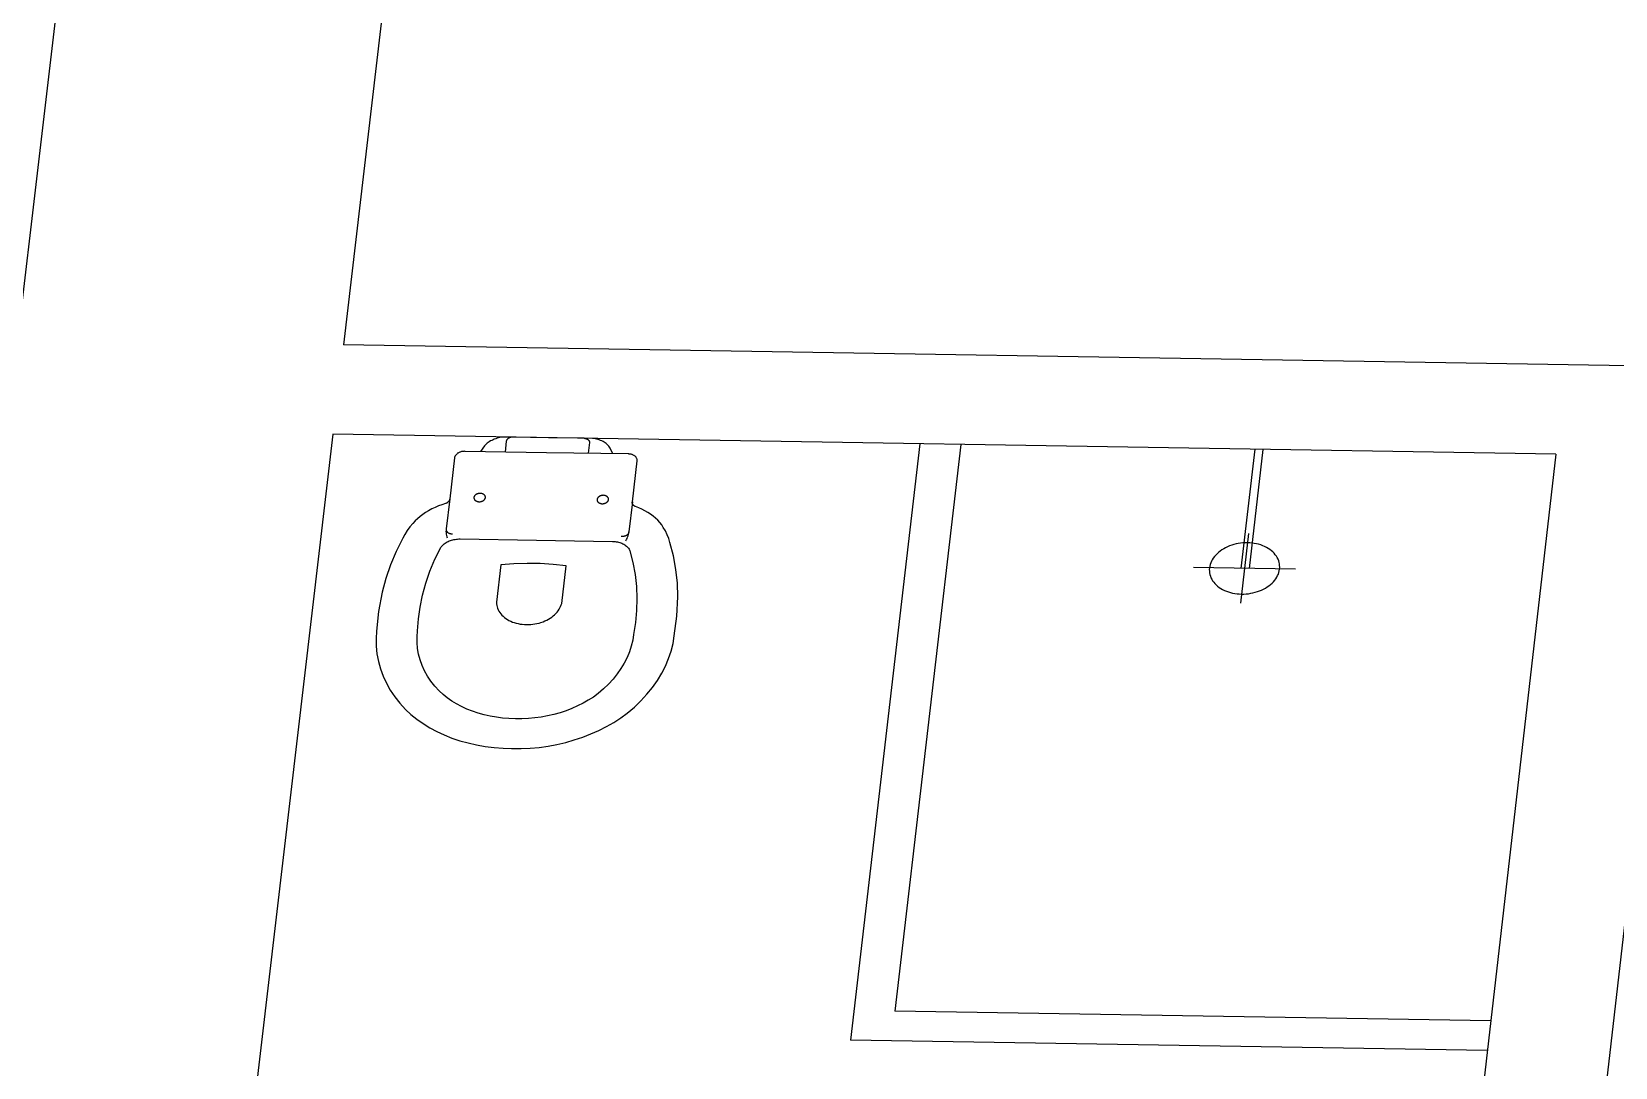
# Model space of a CAD drawing. Extents: x -68 to 264, y 51 to 115.
# Drawn here: x -62.729 to -60.531, y 81.589 to 83.026 of the extents above; entities that cross this region are included whole.
import ezdxf

# ---------------------------------------------------------------- set-up
doc = ezdxf.new("R2010")
doc.units = 0
doc.layers.get('0').update_dxf_attribs({"linetype": 'CONTINUOUS'})

msp = doc.modelspace()

# ---------------------------------------------------------------- linework, layer by layer
for p, q in [((-62.0331, 88.6589), (-64.6411, 66.565)), ((-62.1089, 88.0166), (-64.6411, 66.565)), ((-61.9911, 85.1878), (-62.2959, 82.5917)), ((-57.2613, 82.5103), (-62.2959, 82.5917)), ((-62.3105, 82.4677), (-62.5051, 80.8103)), ((-60.6132, 82.4403), (-62.3105, 82.4677)), ((-62.1002, 82.4515), (-62.1056, 82.4437)), ((-62.0991, 82.4528), (-62.1002, 82.4515)), ((-62.0978, 82.454), (-62.0991, 82.4528)), ((-62.0964, 82.4552), (-62.0978, 82.454)), ((-62.095, 82.4563), (-62.0964, 82.4552)), ((-62.0935, 82.4574), (-62.095, 82.4563)), ((-62.0918, 82.4584), (-62.0935, 82.4574)), ((-62.0901, 82.4593), (-62.0918, 82.4584)), ((-62.0884, 82.4601), (-62.0901, 82.4593)), ((-62.0866, 82.4609), (-62.0884, 82.4601)), ((-62.0847, 82.4616), (-62.0866, 82.4609)), ((-62.0828, 82.4622), (-62.0847, 82.4616)), ((-62.0808, 82.4627), (-62.0828, 82.4622)), ((-62.0788, 82.4631), (-62.0808, 82.4627)), ((-62.0768, 82.4635), (-62.0788, 82.4631)), ((-62.0747, 82.4637), (-62.0768, 82.4635)), ((-62.0727, 82.4639), (-62.0747, 82.4637)), ((-62.0614, 82.4637), (-62.0727, 82.4639)), ((-62.07, 82.458), (-62.0717, 82.4431)), ((-62.0699, 82.4584), (-62.07, 82.458)), ((-62.0698, 82.4588), (-62.0699, 82.4584)), ((-62.0697, 82.4592), (-62.0698, 82.4588)), ((-62.0695, 82.4595), (-62.0697, 82.4592)), ((-62.0693, 82.4599), (-62.0695, 82.4595)), ((-62.0691, 82.4602), (-62.0693, 82.4599)), ((-62.0688, 82.4606), (-62.0691, 82.4602)), ((-62.0685, 82.4609), (-62.0688, 82.4606)), ((-62.0682, 82.4612), (-62.0685, 82.4609)), ((-62.0679, 82.4615), (-62.0682, 82.4612)), ((-62.0675, 82.4618), (-62.0679, 82.4615)), ((-62.0671, 82.4621), (-62.0675, 82.4618)), ((-62.0667, 82.4623), (-62.0671, 82.4621)), ((-62.0663, 82.4625), (-62.0667, 82.4623)), ((-62.0659, 82.4628), (-62.0663, 82.4625)), ((-62.0654, 82.4629), (-62.0659, 82.4628)), ((-62.0649, 82.4631), (-62.0654, 82.4629)), ((-62.0644, 82.4633), (-62.0649, 82.4631)), ((-62.0639, 82.4634), (-62.0644, 82.4633)), ((-62.0634, 82.4635), (-62.0639, 82.4634)), ((-62.0629, 82.4636), (-62.0634, 82.4635)), ((-62.0624, 82.4637), (-62.0629, 82.4636)), ((-62.0619, 82.4637), (-62.0624, 82.4637)), ((-62.0614, 82.4637), (-62.0619, 82.4637)), ((-62.0116, 82.4629), (-62.0614, 82.4637)), ((-61.9618, 82.4621), (-62.0116, 82.4629)), ((-61.9618, 82.4621), (-61.9613, 82.4621)), ((-61.9505, 82.4619), (-61.9618, 82.4621)), ((-61.9613, 82.4621), (-61.9608, 82.462)), ((-61.9608, 82.462), (-61.9603, 82.4619)), ((-61.9603, 82.4619), (-61.9598, 82.4618)), ((-61.9598, 82.4618), (-61.9593, 82.4617)), ((-61.9593, 82.4617), (-61.9589, 82.4616)), ((-61.9589, 82.4616), (-61.9584, 82.4614)), ((-61.9584, 82.4614), (-61.958, 82.4612)), ((-61.958, 82.4612), (-61.9576, 82.461)), ((-61.9576, 82.461), (-61.9572, 82.4608)), ((-61.9572, 82.4608), (-61.9568, 82.4605)), ((-61.9568, 82.4605), (-61.9565, 82.4603)), ((-61.9565, 82.4603), (-61.9561, 82.46)), ((-61.9546, 82.4562), (-61.9563, 82.4413)), ((-61.9561, 82.46), (-61.9559, 82.4597)), ((-61.9559, 82.4597), (-61.9556, 82.4594)), ((-61.9556, 82.4594), (-61.9554, 82.4591)), ((-61.9554, 82.4591), (-61.9551, 82.4587)), ((-61.9551, 82.4587), (-61.955, 82.4584)), ((-61.955, 82.4584), (-61.9548, 82.458)), ((-61.9548, 82.458), (-61.9547, 82.4577)), ((-61.9547, 82.4577), (-61.9546, 82.4573)), ((-61.9546, 82.4573), (-61.9546, 82.4569)), ((-61.9546, 82.4569), (-61.9546, 82.4566)), ((-61.9546, 82.4566), (-61.9546, 82.4562)), ((-61.9485, 82.4617), (-61.9505, 82.4619)), ((-61.9465, 82.4614), (-61.9485, 82.4617)), ((-61.9446, 82.461), (-61.9465, 82.4614)), ((-61.9427, 82.4605), (-61.9446, 82.461)), ((-61.9409, 82.4599), (-61.9427, 82.4605)), ((-61.9391, 82.4592), (-61.9409, 82.4599)), ((-61.9374, 82.4585), (-61.9391, 82.4592)), ((-61.9357, 82.4577), (-61.9374, 82.4585)), ((-61.9342, 82.4568), (-61.9357, 82.4577)), ((-61.9327, 82.4558), (-61.9342, 82.4568)), ((-61.9313, 82.4547), (-61.9327, 82.4558)), ((-61.93, 82.4536), (-61.9313, 82.4547)), ((-61.9289, 82.4525), (-61.93, 82.4536)), ((-61.9278, 82.4513), (-61.9289, 82.4525)), ((-61.9268, 82.45), (-61.9278, 82.4513)), ((-61.9259, 82.4486), (-61.9268, 82.45)), ((-61.9223, 82.4407), (-61.9259, 82.4486)), ((-61.4958, 82.4545), (-61.592, 81.6268)), ((-61.4392, 82.4536), (-61.5306, 81.6673)), ((-61.0311, 82.447), (-61.0503, 82.2816)), ((-61.0198, 82.4468), (-61.0389, 82.2814)), ((-62.1418, 82.4352), (-62.1484, 82.3781)), ((-62.1417, 82.4358), (-62.1418, 82.4352)), ((-62.1415, 82.4364), (-62.1417, 82.4358)), ((-62.1412, 82.437), (-62.1415, 82.4364)), ((-62.1409, 82.4376), (-62.1412, 82.437)), ((-62.1406, 82.4382), (-62.1409, 82.4376)), ((-62.1402, 82.4388), (-62.1406, 82.4382)), ((-62.1397, 82.4393), (-62.1402, 82.4388)), ((-62.1392, 82.4398), (-62.1397, 82.4393)), ((-62.1387, 82.4403), (-62.1392, 82.4398)), ((-62.1381, 82.4408), (-62.1387, 82.4403)), ((-62.1375, 82.4413), (-62.1381, 82.4408)), ((-62.1368, 82.4417), (-62.1375, 82.4413)), ((-62.1361, 82.4421), (-62.1368, 82.4417)), ((-62.1354, 82.4425), (-62.1361, 82.4421)), ((-62.1346, 82.4428), (-62.1354, 82.4425)), ((-62.1339, 82.4431), (-62.1346, 82.4428)), ((-62.1331, 82.4433), (-62.1339, 82.4431)), ((-62.1322, 82.4436), (-62.1331, 82.4433)), ((-62.1314, 82.4437), (-62.1322, 82.4436)), ((-62.1306, 82.4439), (-62.1314, 82.4437)), ((-62.1297, 82.444), (-62.1306, 82.4439)), ((-62.1289, 82.444), (-62.1297, 82.444)), ((-62.128, 82.4441), (-62.1289, 82.444)), ((-62.1271, 82.444), (-62.128, 82.4441)), ((-62.014, 82.4422), (-62.1271, 82.444)), ((-61.9009, 82.4404), (-62.014, 82.4422)), ((-61.9, 82.4404), (-61.9009, 82.4404)), ((-61.8992, 82.4403), (-61.9, 82.4404)), ((-61.8983, 82.4402), (-61.8992, 82.4403)), ((-61.8975, 82.4401), (-61.8983, 82.4402)), ((-61.8967, 82.4399), (-61.8975, 82.4401)), ((-61.8959, 82.4397), (-61.8967, 82.4399)), ((-61.8952, 82.4395), (-61.8959, 82.4397)), ((-61.8944, 82.4392), (-61.8952, 82.4395)), ((-61.895, 82.374), (-61.8883, 82.431)), ((-61.8937, 82.4389), (-61.8944, 82.4392)), ((-61.893, 82.4385), (-61.8937, 82.4389)), ((-61.8924, 82.4382), (-61.893, 82.4385)), ((-61.8918, 82.4377), (-61.8924, 82.4382)), ((-61.8912, 82.4373), (-61.8918, 82.4377)), ((-61.8907, 82.4368), (-61.8912, 82.4373)), ((-61.8903, 82.4363), (-61.8907, 82.4368)), ((-61.8898, 82.4358), (-61.8903, 82.4363)), ((-61.8895, 82.4353), (-61.8898, 82.4358)), ((-61.8892, 82.4347), (-61.8895, 82.4353)), ((-61.8889, 82.4341), (-61.8892, 82.4347)), ((-61.8887, 82.4335), (-61.8889, 82.4341)), ((-61.8885, 82.4329), (-61.8887, 82.4335)), ((-61.8884, 82.4323), (-61.8885, 82.4329)), ((-61.8883, 82.4317), (-61.8884, 82.4323)), ((-61.8883, 82.431), (-61.8883, 82.4317)), ((-60.6132, 82.4403), (-60.7366, 81.3679)), ((-60.4435, 82.4375), (-60.5666, 81.3651)), ((-62.1147, 82.3808), (-62.1148, 82.3804)), ((-62.1148, 82.3804), (-62.1148, 82.3801)), ((-62.1148, 82.3801), (-62.1148, 82.3797)), ((-62.1145, 82.3812), (-62.1147, 82.3808)), ((-62.1144, 82.3816), (-62.1145, 82.3812)), ((-62.1142, 82.3819), (-62.1144, 82.3816)), ((-62.114, 82.3823), (-62.1142, 82.3819)), ((-62.1137, 82.3826), (-62.114, 82.3823)), ((-62.1134, 82.3829), (-62.1137, 82.3826)), ((-62.1131, 82.3833), (-62.1134, 82.3829)), ((-62.1128, 82.3836), (-62.1131, 82.3833)), ((-62.1124, 82.3838), (-62.1128, 82.3836)), ((-62.112, 82.3841), (-62.1124, 82.3838)), ((-62.1116, 82.3844), (-62.112, 82.3841)), ((-62.1112, 82.3846), (-62.1116, 82.3844)), ((-62.1107, 82.3848), (-62.1112, 82.3846)), ((-62.1103, 82.385), (-62.1107, 82.3848)), ((-62.1098, 82.3852), (-62.1103, 82.385)), ((-62.1093, 82.3853), (-62.1098, 82.3852)), ((-62.1088, 82.3855), (-62.1093, 82.3853)), ((-62.1083, 82.3856), (-62.1088, 82.3855)), ((-62.1078, 82.3856), (-62.1083, 82.3856)), ((-62.1073, 82.3857), (-62.1078, 82.3856)), ((-62.1067, 82.3857), (-62.1073, 82.3857)), ((-62.1062, 82.3857), (-62.1067, 82.3857)), ((-62.1057, 82.3857), (-62.1062, 82.3857)), ((-62.1052, 82.3857), (-62.1057, 82.3857)), ((-62.1047, 82.3856), (-62.1052, 82.3857)), ((-62.1042, 82.3855), (-62.1047, 82.3856)), ((-62.1037, 82.3854), (-62.1042, 82.3855)), ((-62.1032, 82.3852), (-62.1037, 82.3854)), ((-62.1028, 82.3851), (-62.1032, 82.3852)), ((-62.1023, 82.3849), (-62.1028, 82.3851)), ((-62.1019, 82.3847), (-62.1023, 82.3849)), ((-62.1015, 82.3844), (-62.1019, 82.3847)), ((-62.1012, 82.3842), (-62.1015, 82.3844)), ((-62.1008, 82.3839), (-62.1012, 82.3842)), ((-62.1005, 82.3837), (-62.1008, 82.3839)), ((-62.1002, 82.3834), (-62.1005, 82.3837)), ((-62.0999, 82.383), (-62.1002, 82.3834)), ((-62.0997, 82.3827), (-62.0999, 82.383)), ((-62.0995, 82.3824), (-62.0997, 82.3827)), ((-62.0993, 82.382), (-62.0995, 82.3824)), ((-62.0992, 82.3817), (-62.0993, 82.382)), ((-62.0991, 82.3813), (-62.0992, 82.3817)), ((-62.099, 82.3809), (-62.0991, 82.3813)), ((-62.099, 82.3806), (-62.099, 82.3809)), ((-62.0989, 82.3802), (-62.099, 82.3806)), ((-62.099, 82.3798), (-62.0989, 82.3802)), ((-61.9425, 82.3802), (-61.9428, 82.3798)), ((-61.9422, 82.3805), (-61.9425, 82.3802)), ((-61.9419, 82.3808), (-61.9422, 82.3805)), ((-61.9415, 82.3811), (-61.9419, 82.3808)), ((-61.9411, 82.3814), (-61.9415, 82.3811)), ((-61.9407, 82.3816), (-61.9411, 82.3814)), ((-61.9403, 82.3818), (-61.9407, 82.3816)), ((-61.9399, 82.3821), (-61.9403, 82.3818)), ((-61.9394, 82.3822), (-61.9399, 82.3821)), ((-61.9389, 82.3824), (-61.9394, 82.3822)), ((-61.9384, 82.3826), (-61.9389, 82.3824)), ((-61.9379, 82.3827), (-61.9384, 82.3826)), ((-61.9374, 82.3828), (-61.9379, 82.3827)), ((-61.9369, 82.3829), (-61.9374, 82.3828)), ((-61.9364, 82.3829), (-61.9369, 82.3829)), ((-61.9359, 82.383), (-61.9364, 82.3829)), ((-61.9353, 82.383), (-61.9359, 82.383)), ((-61.9348, 82.3829), (-61.9353, 82.383)), ((-61.9343, 82.3829), (-61.9348, 82.3829)), ((-61.9338, 82.3828), (-61.9343, 82.3829)), ((-61.9333, 82.3827), (-61.9338, 82.3828)), ((-61.9328, 82.3826), (-61.9333, 82.3827)), ((-61.9324, 82.3825), (-61.9328, 82.3826)), ((-61.9319, 82.3823), (-61.9324, 82.3825)), ((-61.9315, 82.3821), (-61.9319, 82.3823)), ((-61.9311, 82.3819), (-61.9315, 82.3821)), ((-61.9307, 82.3817), (-61.9311, 82.3819)), ((-61.9303, 82.3814), (-61.9307, 82.3817)), ((-61.9299, 82.3812), (-61.9303, 82.3814)), ((-61.9296, 82.3809), (-61.9299, 82.3812)), ((-61.9293, 82.3806), (-61.9296, 82.3809)), ((-61.9291, 82.3803), (-61.9293, 82.3806)), ((-61.9288, 82.38), (-61.9291, 82.3803)), ((-61.9286, 82.3796), (-61.9288, 82.38)), ((-62.1819, 82.3592), (-62.1859, 82.3565)), ((-62.1778, 82.3617), (-62.1819, 82.3592)), ((-62.1734, 82.3641), (-62.1778, 82.3617)), ((-62.1689, 82.3663), (-62.1734, 82.3641)), ((-62.1642, 82.3683), (-62.1689, 82.3663)), ((-62.1593, 82.37), (-62.1642, 82.3683)), ((-62.1544, 82.3716), (-62.1593, 82.37)), ((-62.1538, 82.3718), (-62.1544, 82.3716)), ((-62.1533, 82.372), (-62.1538, 82.3718)), ((-62.1484, 82.3781), (-62.1533, 82.3363)), ((-62.1527, 82.3723), (-62.1533, 82.372)), ((-62.1522, 82.3726), (-62.1527, 82.3723)), ((-62.1518, 82.3729), (-62.1522, 82.3726)), ((-62.1513, 82.3732), (-62.1518, 82.3729)), ((-62.1509, 82.3736), (-62.1513, 82.3732)), ((-62.1505, 82.3739), (-62.1509, 82.3736)), ((-62.1502, 82.3743), (-62.1505, 82.3739)), ((-62.1498, 82.3747), (-62.1502, 82.3743)), ((-62.1495, 82.3751), (-62.1498, 82.3747)), ((-62.1493, 82.3755), (-62.1495, 82.3751)), ((-62.1491, 82.3759), (-62.1493, 82.3755)), ((-62.1489, 82.3764), (-62.1491, 82.3759)), ((-62.1487, 82.3768), (-62.1489, 82.3764)), ((-62.1486, 82.3772), (-62.1487, 82.3768)), ((-62.1485, 82.3777), (-62.1486, 82.3772)), ((-62.1484, 82.3781), (-62.1485, 82.3777)), ((-62.1148, 82.3797), (-62.1148, 82.3793)), ((-62.1148, 82.3793), (-62.1148, 82.3789)), ((-62.1148, 82.3789), (-62.1147, 82.3786)), ((-62.1147, 82.3786), (-62.1146, 82.3782)), ((-62.1146, 82.3782), (-62.1145, 82.3778)), ((-62.1145, 82.3778), (-62.1143, 82.3775)), ((-62.1143, 82.3775), (-62.1141, 82.3772)), ((-62.1141, 82.3772), (-62.1139, 82.3768)), ((-62.1139, 82.3768), (-62.1136, 82.3765)), ((-62.1136, 82.3765), (-62.1133, 82.3762)), ((-62.1133, 82.3762), (-62.113, 82.3759)), ((-62.113, 82.3759), (-62.1126, 82.3757)), ((-62.1126, 82.3757), (-62.1123, 82.3754)), ((-62.1123, 82.3754), (-62.1119, 82.3752)), ((-62.1119, 82.3752), (-62.1114, 82.375)), ((-62.1114, 82.375), (-62.111, 82.3748)), ((-62.111, 82.3748), (-62.1106, 82.3746)), ((-62.1106, 82.3746), (-62.1101, 82.3745)), ((-62.1101, 82.3745), (-62.1096, 82.3744)), ((-62.1096, 82.3744), (-62.1091, 82.3743)), ((-62.1091, 82.3743), (-62.1086, 82.3742)), ((-62.1086, 82.3742), (-62.1081, 82.3742)), ((-62.1081, 82.3742), (-62.1076, 82.3741)), ((-62.1076, 82.3741), (-62.1071, 82.3741)), ((-62.1071, 82.3741), (-62.1065, 82.3742)), ((-62.1065, 82.3742), (-62.106, 82.3742)), ((-62.106, 82.3742), (-62.1055, 82.3743)), ((-62.1055, 82.3743), (-62.105, 82.3744)), ((-62.105, 82.3744), (-62.1045, 82.3745)), ((-62.1045, 82.3745), (-62.104, 82.3747)), ((-62.104, 82.3747), (-62.1035, 82.3749)), ((-62.1035, 82.3749), (-62.1031, 82.375)), ((-62.1031, 82.375), (-62.1026, 82.3753)), ((-62.1026, 82.3753), (-62.1022, 82.3755)), ((-62.1022, 82.3755), (-62.1018, 82.3758)), ((-62.1018, 82.3758), (-62.1014, 82.376)), ((-62.1014, 82.376), (-62.101, 82.3763)), ((-62.101, 82.3763), (-62.1007, 82.3766)), ((-62.1007, 82.3766), (-62.1004, 82.3769)), ((-62.1004, 82.3769), (-62.1001, 82.3773)), ((-62.1001, 82.3773), (-62.0998, 82.3776)), ((-62.0998, 82.3776), (-62.0996, 82.378)), ((-62.0996, 82.378), (-62.0994, 82.3783)), ((-62.0994, 82.3783), (-62.0993, 82.3787)), ((-62.0993, 82.3787), (-62.0991, 82.3791)), ((-62.0991, 82.3791), (-62.099, 82.3794)), ((-62.099, 82.3794), (-62.099, 82.3798)), ((-61.9439, 82.3773), (-61.944, 82.3769)), ((-61.944, 82.3769), (-61.944, 82.3765)), ((-61.944, 82.3765), (-61.9439, 82.3762)), ((-61.9438, 82.3781), (-61.9439, 82.3777)), ((-61.9439, 82.3777), (-61.9439, 82.3773)), ((-61.9439, 82.3762), (-61.9439, 82.3758)), ((-61.9439, 82.3758), (-61.9437, 82.3754)), ((-61.9437, 82.3784), (-61.9438, 82.3781)), ((-61.9435, 82.3788), (-61.9437, 82.3784)), ((-61.9437, 82.3754), (-61.9436, 82.3751)), ((-61.9436, 82.3751), (-61.9434, 82.3747)), ((-61.9433, 82.3792), (-61.9435, 82.3788)), ((-61.9434, 82.3747), (-61.9432, 82.3744)), ((-61.9431, 82.3795), (-61.9433, 82.3792)), ((-61.9432, 82.3744), (-61.943, 82.3741)), ((-61.9428, 82.3798), (-61.9431, 82.3795)), ((-61.943, 82.3741), (-61.9427, 82.3737)), ((-61.9427, 82.3737), (-61.9424, 82.3735)), ((-61.9424, 82.3735), (-61.9421, 82.3732)), ((-61.9421, 82.3732), (-61.9418, 82.3729)), ((-61.9418, 82.3729), (-61.9414, 82.3727)), ((-61.9414, 82.3727), (-61.941, 82.3724)), ((-61.941, 82.3724), (-61.9406, 82.3722)), ((-61.9406, 82.3722), (-61.9401, 82.372)), ((-61.9401, 82.372), (-61.9397, 82.3719)), ((-61.9397, 82.3719), (-61.9392, 82.3717)), ((-61.9392, 82.3717), (-61.9387, 82.3716)), ((-61.9387, 82.3716), (-61.9382, 82.3715)), ((-61.9382, 82.3715), (-61.9377, 82.3714)), ((-61.9377, 82.3714), (-61.9372, 82.3714)), ((-61.9372, 82.3714), (-61.9367, 82.3714)), ((-61.9367, 82.3714), (-61.9362, 82.3714)), ((-61.9362, 82.3714), (-61.9357, 82.3714)), ((-61.9357, 82.3714), (-61.9351, 82.3715)), ((-61.9351, 82.3715), (-61.9346, 82.3715)), ((-61.9346, 82.3715), (-61.9341, 82.3716)), ((-61.9341, 82.3716), (-61.9336, 82.3718)), ((-61.9336, 82.3718), (-61.9331, 82.3719)), ((-61.9331, 82.3719), (-61.9327, 82.3721)), ((-61.9327, 82.3721), (-61.9322, 82.3723)), ((-61.9322, 82.3723), (-61.9317, 82.3725)), ((-61.9317, 82.3725), (-61.9313, 82.3727)), ((-61.9313, 82.3727), (-61.9309, 82.373)), ((-61.9309, 82.373), (-61.9305, 82.3733)), ((-61.9305, 82.3733), (-61.9302, 82.3735)), ((-61.9302, 82.3735), (-61.9298, 82.3738)), ((-61.9298, 82.3738), (-61.9295, 82.3742)), ((-61.9295, 82.3742), (-61.9292, 82.3745)), ((-61.9292, 82.3745), (-61.929, 82.3748)), ((-61.929, 82.3748), (-61.9287, 82.3752)), ((-61.9287, 82.3752), (-61.9285, 82.3756)), ((-61.9284, 82.3793), (-61.9286, 82.3796)), ((-61.9285, 82.3756), (-61.9284, 82.3759)), ((-61.9283, 82.3789), (-61.9284, 82.3793)), ((-61.9284, 82.3759), (-61.9283, 82.3763)), ((-61.9282, 82.3785), (-61.9283, 82.3789)), ((-61.9283, 82.3763), (-61.9282, 82.3767)), ((-61.9281, 82.3782), (-61.9282, 82.3785)), ((-61.9282, 82.3767), (-61.9281, 82.377)), ((-61.9281, 82.3778), (-61.9281, 82.3782)), ((-61.9281, 82.3774), (-61.9281, 82.3778)), ((-61.9281, 82.377), (-61.9281, 82.3774)), ((-61.895, 82.374), (-61.8999, 82.3323)), ((-61.8951, 82.3736), (-61.895, 82.374)), ((-61.8951, 82.3731), (-61.8951, 82.3736)), ((-61.8951, 82.3727), (-61.8951, 82.3731)), ((-61.8951, 82.3722), (-61.8951, 82.3727)), ((-61.895, 82.3718), (-61.8951, 82.3722)), ((-61.8948, 82.3714), (-61.895, 82.3718)), ((-61.8947, 82.371), (-61.8948, 82.3714)), ((-61.8945, 82.3705), (-61.8947, 82.371)), ((-61.8942, 82.3701), (-61.8945, 82.3705)), ((-61.894, 82.3698), (-61.8942, 82.3701)), ((-61.8937, 82.3694), (-61.894, 82.3698)), ((-61.8933, 82.369), (-61.8937, 82.3694)), ((-61.893, 82.3687), (-61.8933, 82.369)), ((-61.8926, 82.3684), (-61.893, 82.3687)), ((-61.8921, 82.3681), (-61.8926, 82.3684)), ((-61.8917, 82.3678), (-61.8921, 82.3681)), ((-61.8912, 82.3676), (-61.8917, 82.3678)), ((-61.8907, 82.3673), (-61.8912, 82.3676)), ((-61.8861, 82.3656), (-61.8907, 82.3673)), ((-61.8817, 82.3637), (-61.8861, 82.3656)), ((-61.8775, 82.3616), (-61.8817, 82.3637)), ((-61.8735, 82.3593), (-61.8775, 82.3616)), ((-61.8697, 82.3568), (-61.8735, 82.3593)), ((-62.2037, 82.3392), (-62.2075, 82.3341)), ((-62.1995, 82.3441), (-62.2037, 82.3392)), ((-62.1965, 82.3474), (-62.1995, 82.3441)), ((-62.1932, 82.3506), (-62.1965, 82.3474)), ((-62.1897, 82.3536), (-62.1932, 82.3506)), ((-62.1859, 82.3565), (-62.1897, 82.3536)), ((-62.1533, 82.3363), (-62.1536, 82.3345)), ((-62.1533, 82.3363), (-62.1534, 82.3359)), ((-62.1534, 82.3359), (-62.1534, 82.3355)), ((-61.8661, 82.3541), (-61.8697, 82.3568)), ((-61.8628, 82.3513), (-61.8661, 82.3541)), ((-61.8597, 82.3483), (-61.8628, 82.3513)), ((-61.8569, 82.3452), (-61.8597, 82.3483)), ((-61.8543, 82.3419), (-61.8569, 82.3452)), ((-61.8521, 82.3385), (-61.8543, 82.3419)), ((-61.8491, 82.3335), (-61.8521, 82.3385)), ((-62.2136, 82.3235), (-62.2228, 82.3052)), ((-62.2108, 82.3288), (-62.2136, 82.3235)), ((-62.2075, 82.3341), (-62.2108, 82.3288)), ((-62.1582, 82.3137), (-62.1572, 82.3147)), ((-62.1572, 82.3147), (-62.156, 82.3157)), ((-62.156, 82.3157), (-62.1547, 82.3166)), ((-62.1547, 82.3166), (-62.1534, 82.3175)), ((-62.1536, 82.3345), (-62.1537, 82.3327)), ((-62.1537, 82.3327), (-62.1536, 82.3309)), ((-62.1536, 82.3309), (-62.1534, 82.3291)), ((-62.1534, 82.3355), (-62.1534, 82.3351)), ((-62.1534, 82.3351), (-62.1533, 82.3347)), ((-62.1534, 82.3291), (-62.1531, 82.3274)), ((-62.1534, 82.3175), (-62.152, 82.3183)), ((-62.1533, 82.3347), (-62.1532, 82.3343)), ((-62.1532, 82.3343), (-62.1531, 82.3339)), ((-62.1531, 82.3339), (-62.1529, 82.3335)), ((-62.1531, 82.3274), (-62.1526, 82.3256)), ((-62.1529, 82.3335), (-62.1527, 82.3331)), ((-62.1527, 82.3331), (-62.1525, 82.3327)), ((-62.1526, 82.3256), (-62.152, 82.3239)), ((-62.1525, 82.3327), (-62.1522, 82.3324)), ((-62.1522, 82.3324), (-62.1519, 82.3321)), ((-62.152, 82.3183), (-62.1506, 82.319)), ((-62.1519, 82.3321), (-62.1515, 82.3317)), ((-62.1515, 82.3317), (-62.1512, 82.3314)), ((-62.1512, 82.3314), (-62.1508, 82.3311)), ((-62.1508, 82.3311), (-62.1504, 82.3309)), ((-62.1506, 82.319), (-62.1491, 82.3197)), ((-62.1504, 82.3309), (-62.1499, 82.3306)), ((-62.1499, 82.3306), (-62.1494, 82.3304)), ((-62.1494, 82.3304), (-62.1489, 82.3302)), ((-62.1491, 82.3197), (-62.1475, 82.3203)), ((-62.1489, 82.3302), (-62.1484, 82.3301)), ((-62.1484, 82.3301), (-62.1479, 82.3299)), ((-62.1479, 82.3299), (-62.1474, 82.3298)), ((-62.1475, 82.3203), (-62.1459, 82.3208)), ((-62.1474, 82.3298), (-62.1468, 82.3297)), ((-62.1468, 82.3297), (-62.1463, 82.3296)), ((-62.1463, 82.3296), (-62.1457, 82.3296)), ((-62.1459, 82.3208), (-62.1443, 82.3213)), ((-62.1457, 82.3296), (-62.1451, 82.3296)), ((-62.1451, 82.3296), (-62.1445, 82.3296)), ((-62.1443, 82.3213), (-62.1426, 82.3216)), ((-62.1426, 82.3216), (-62.1409, 82.3219)), ((-62.1409, 82.3219), (-62.1392, 82.3222)), ((-62.1392, 82.3222), (-62.1375, 82.3223)), ((-62.1375, 82.3223), (-62.1358, 82.3224)), ((-62.1358, 82.3224), (-62.134, 82.3224)), ((-62.134, 82.3224), (-62.0282, 82.3206)), ((-62.0282, 82.3206), (-61.9224, 82.3189)), ((-61.9224, 82.3189), (-61.9207, 82.3189)), ((-61.9207, 82.3189), (-61.919, 82.3188)), ((-61.919, 82.3188), (-61.9173, 82.3186)), ((-61.9173, 82.3186), (-61.9157, 82.3183)), ((-61.9157, 82.3183), (-61.9141, 82.318)), ((-61.9141, 82.318), (-61.9125, 82.3175)), ((-61.9125, 82.3175), (-61.911, 82.317)), ((-61.911, 82.317), (-61.9095, 82.3164)), ((-61.9097, 82.3258), (-61.9103, 82.3258)), ((-61.9091, 82.3258), (-61.9097, 82.3258)), ((-61.9095, 82.3164), (-61.9081, 82.3158)), ((-61.9086, 82.3258), (-61.9091, 82.3258)), ((-61.908, 82.3258), (-61.9086, 82.3258)), ((-61.9081, 82.3158), (-61.9067, 82.3151)), ((-61.9074, 82.3259), (-61.908, 82.3258)), ((-61.9069, 82.326), (-61.9074, 82.3259)), ((-61.9063, 82.3261), (-61.9069, 82.326)), ((-61.9067, 82.3151), (-61.9055, 82.3143)), ((-61.9057, 82.3263), (-61.9063, 82.3261)), ((-61.9052, 82.3265), (-61.9057, 82.3263)), ((-61.9055, 82.3143), (-61.9043, 82.3134)), ((-61.9047, 82.3267), (-61.9052, 82.3265)), ((-61.9042, 82.3269), (-61.9047, 82.3267)), ((-61.9037, 82.3271), (-61.9042, 82.3269)), ((-61.9042, 82.3199), (-61.9032, 82.3216)), ((-61.9032, 82.3274), (-61.9037, 82.3271)), ((-61.9028, 82.3277), (-61.9032, 82.3274)), ((-61.9032, 82.3216), (-61.9023, 82.3233)), ((-61.9024, 82.328), (-61.9028, 82.3277)), ((-61.902, 82.3283), (-61.9024, 82.328)), ((-61.9023, 82.3233), (-61.9015, 82.3251)), ((-61.9016, 82.3287), (-61.902, 82.3283)), ((-61.9013, 82.329), (-61.9016, 82.3287)), ((-61.9015, 82.3251), (-61.9009, 82.3269)), ((-61.901, 82.3294), (-61.9013, 82.329)), ((-61.9007, 82.3298), (-61.901, 82.3294)), ((-61.9009, 82.3269), (-61.9004, 82.3286)), ((-61.9005, 82.3302), (-61.9007, 82.3298)), ((-61.9003, 82.3306), (-61.9005, 82.3302)), ((-61.9004, 82.3286), (-61.9001, 82.3304)), ((-61.9002, 82.331), (-61.9003, 82.3306)), ((-61.9, 82.3314), (-61.9002, 82.331)), ((-61.9001, 82.3304), (-61.8999, 82.3323)), ((-61.8999, 82.3318), (-61.9, 82.3314)), ((-61.8999, 82.3323), (-61.8999, 82.3318)), ((-61.8465, 82.3283), (-61.8491, 82.3335)), ((-61.8445, 82.3229), (-61.8465, 82.3283)), ((-61.8429, 82.3175), (-61.8445, 82.3229)), ((-61.838, 82.2989), (-61.8429, 82.3175)), ((-61.0602, 82.3147), (-61.0632, 82.3138)), ((-61.0571, 82.3155), (-61.0602, 82.3147)), ((-61.054, 82.3161), (-61.0571, 82.3155)), ((-61.0508, 82.3166), (-61.054, 82.3161)), ((-61.0398, 82.3298), (-61.0509, 82.2333)), ((-61.0476, 82.3169), (-61.0508, 82.3166)), ((-61.0444, 82.3171), (-61.0476, 82.3169)), ((-61.0412, 82.3171), (-61.0444, 82.3171)), ((-61.0381, 82.317), (-61.0412, 82.3171)), ((-61.0349, 82.3167), (-61.0381, 82.317)), ((-61.0318, 82.3163), (-61.0349, 82.3167)), ((-61.0288, 82.3157), (-61.0318, 82.3163)), ((-61.0258, 82.315), (-61.0288, 82.3157)), ((-61.0229, 82.3141), (-61.0258, 82.315)), ((-61.0201, 82.3131), (-61.0229, 82.3141)), ((-62.2228, 82.3052), (-62.2307, 82.2866)), ((-62.176, 82.2778), (-62.1691, 82.2942)), ((-62.1691, 82.2942), (-62.161, 82.3104)), ((-62.161, 82.3104), (-62.1602, 82.3115)), ((-62.1602, 82.3115), (-62.1592, 82.3126)), ((-62.1592, 82.3126), (-62.1582, 82.3137)), ((-61.9043, 82.3134), (-61.9031, 82.3125)), ((-61.9031, 82.3125), (-61.9021, 82.3116)), ((-61.9021, 82.3116), (-61.9012, 82.3106)), ((-61.9012, 82.3106), (-61.9003, 82.3095)), ((-61.9003, 82.3095), (-61.8996, 82.3084)), ((-61.8996, 82.3084), (-61.8989, 82.3073)), ((-61.8989, 82.3073), (-61.8984, 82.3061)), ((-61.8984, 82.3061), (-61.8941, 82.2898)), ((-61.8345, 82.2802), (-61.838, 82.2989)), ((-61.0901, 82.2937), (-61.0913, 82.2915)), ((-61.0887, 82.2959), (-61.0901, 82.2937)), ((-61.0872, 82.298), (-61.0887, 82.2959)), ((-61.0854, 82.3), (-61.0872, 82.298)), ((-61.0835, 82.3019), (-61.0854, 82.3)), ((-61.0815, 82.3038), (-61.0835, 82.3019)), ((-61.0792, 82.3056), (-61.0815, 82.3038)), ((-61.0769, 82.3072), (-61.0792, 82.3056)), ((-61.0743, 82.3088), (-61.0769, 82.3072)), ((-61.0717, 82.3102), (-61.0743, 82.3088)), ((-61.069, 82.3115), (-61.0717, 82.3102)), ((-61.0661, 82.3127), (-61.069, 82.3115)), ((-61.0632, 82.3138), (-61.0661, 82.3127)), ((-61.0175, 82.3119), (-61.0201, 82.3131)), ((-61.0149, 82.3107), (-61.0175, 82.3119)), ((-61.0125, 82.3093), (-61.0149, 82.3107)), ((-61.0102, 82.3078), (-61.0125, 82.3093)), ((-61.008, 82.3061), (-61.0102, 82.3078)), ((-61.006, 82.3044), (-61.008, 82.3061)), ((-61.0042, 82.3026), (-61.006, 82.3044)), ((-61.0026, 82.3006), (-61.0042, 82.3026)), ((-61.0011, 82.2986), (-61.0026, 82.3006)), ((-60.9999, 82.2966), (-61.0011, 82.2986)), ((-60.9988, 82.2944), (-60.9999, 82.2966)), ((-60.9979, 82.2922), (-60.9988, 82.2944)), ((-60.9973, 82.29), (-60.9979, 82.2922)), ((-62.2307, 82.2866), (-62.2371, 82.2678)), ((-62.1818, 82.2612), (-62.176, 82.2778)), ((-62.0776, 82.2867), (-62.0836, 82.2345)), ((-62.0593, 82.2879), (-62.0776, 82.2867)), ((-62.0411, 82.2884), (-62.0593, 82.2879)), ((-62.0229, 82.2882), (-62.0411, 82.2884)), ((-62.0049, 82.2871), (-62.0229, 82.2882)), ((-61.987, 82.2852), (-62.0049, 82.2871)), ((-61.9931, 82.233), (-61.987, 82.2852)), ((-61.8941, 82.2898), (-61.891, 82.2732)), ((-61.891, 82.2732), (-61.8892, 82.2565)), ((-61.8325, 82.2612), (-61.8345, 82.2802)), ((-60.9746, 82.2804), (-61.1161, 82.2827)), ((-61.094, 82.2823), (-61.0942, 82.28)), ((-61.0942, 82.28), (-61.0941, 82.2777)), ((-61.0941, 82.2777), (-61.0939, 82.2754)), ((-61.0936, 82.2846), (-61.094, 82.2823)), ((-61.0939, 82.2754), (-61.0934, 82.2731)), ((-61.0931, 82.287), (-61.0936, 82.2846)), ((-61.0934, 82.2731), (-61.0928, 82.2708)), ((-61.0923, 82.2892), (-61.0931, 82.287)), ((-61.0928, 82.2708), (-61.0919, 82.2686)), ((-61.0913, 82.2915), (-61.0923, 82.2892)), ((-61.0006, 82.2694), (-60.9994, 82.2716)), ((-60.9994, 82.2716), (-60.9984, 82.2738)), ((-60.9984, 82.2738), (-60.9976, 82.2761)), ((-60.9976, 82.2761), (-60.9971, 82.2784)), ((-60.9968, 82.2877), (-60.9973, 82.29)), ((-60.9971, 82.2784), (-60.9967, 82.2807)), ((-60.9966, 82.2854), (-60.9968, 82.2877)), ((-60.9967, 82.2807), (-60.9965, 82.2831)), ((-60.9965, 82.2831), (-60.9966, 82.2854)), ((-62.2423, 82.2488), (-62.2473, 82.2218)), ((-62.2371, 82.2678), (-62.2423, 82.2488)), ((-62.1863, 82.2445), (-62.1818, 82.2612)), ((-61.8892, 82.2565), (-61.8886, 82.2397)), ((-61.8318, 82.2422), (-61.8325, 82.2612)), ((-61.0919, 82.2686), (-61.0908, 82.2665)), ((-61.0908, 82.2665), (-61.0896, 82.2644)), ((-61.0896, 82.2644), (-61.0881, 82.2624)), ((-61.0881, 82.2624), (-61.0865, 82.2605)), ((-61.0865, 82.2605), (-61.0847, 82.2587)), ((-61.0847, 82.2587), (-61.0827, 82.2569)), ((-61.0827, 82.2569), (-61.0805, 82.2553)), ((-61.0805, 82.2553), (-61.0782, 82.2538)), ((-61.0782, 82.2538), (-61.0758, 82.2524)), ((-61.0758, 82.2524), (-61.0732, 82.2511)), ((-61.0732, 82.2511), (-61.0706, 82.25)), ((-61.0706, 82.25), (-61.0678, 82.249)), ((-61.0678, 82.249), (-61.0649, 82.2481)), ((-61.0649, 82.2481), (-61.0619, 82.2474)), ((-61.0336, 82.2476), (-61.0305, 82.2484)), ((-61.0305, 82.2484), (-61.0275, 82.2493)), ((-61.0275, 82.2493), (-61.0246, 82.2503)), ((-61.0246, 82.2503), (-61.0217, 82.2515)), ((-61.0217, 82.2515), (-61.019, 82.2528)), ((-61.019, 82.2528), (-61.0164, 82.2543)), ((-61.0164, 82.2543), (-61.0138, 82.2558)), ((-61.0138, 82.2558), (-61.0115, 82.2575)), ((-61.0115, 82.2575), (-61.0092, 82.2593)), ((-61.0092, 82.2593), (-61.0072, 82.2611)), ((-61.0072, 82.2611), (-61.0053, 82.2631)), ((-61.0053, 82.2631), (-61.0035, 82.2651)), ((-61.0035, 82.2651), (-61.002, 82.2672)), ((-61.002, 82.2672), (-61.0006, 82.2694)), ((-62.1919, 82.2114), (-62.1896, 82.228)), ((-62.1896, 82.228), (-62.1863, 82.2445)), ((-62.0836, 82.2345), (-62.0836, 82.2324)), ((-62.0836, 82.2324), (-62.0833, 82.2303)), ((-62.0833, 82.2303), (-62.0828, 82.2282)), ((-62.0828, 82.2282), (-62.0821, 82.2262)), ((-62.0821, 82.2262), (-62.0812, 82.2242)), ((-61.9966, 82.2248), (-61.9955, 82.2268)), ((-61.9955, 82.2268), (-61.9945, 82.2289)), ((-61.9945, 82.2289), (-61.9937, 82.231)), ((-61.9937, 82.231), (-61.9931, 82.233)), ((-61.8886, 82.2397), (-61.8891, 82.2231)), ((-61.8331, 82.2151), (-61.8318, 82.2422)), ((-61.0619, 82.2474), (-61.0589, 82.2468)), ((-61.0589, 82.2468), (-61.0558, 82.2464)), ((-61.0558, 82.2464), (-61.0526, 82.2461)), ((-61.0526, 82.2461), (-61.0495, 82.246)), ((-61.0495, 82.246), (-61.0463, 82.246)), ((-61.0463, 82.246), (-61.0431, 82.2462)), ((-61.0431, 82.2462), (-61.0399, 82.2465)), ((-61.0399, 82.2465), (-61.0367, 82.247)), ((-61.0367, 82.247), (-61.0336, 82.2476)), ((-62.2473, 82.2218), (-62.2499, 82.1947)), ((-62.1932, 82.1949), (-62.1919, 82.2114)), ((-62.0812, 82.2242), (-62.0802, 82.2222)), ((-62.0802, 82.2222), (-62.079, 82.2203)), ((-62.079, 82.2203), (-62.0776, 82.2185)), ((-62.0776, 82.2185), (-62.0761, 82.2168)), ((-62.0761, 82.2168), (-62.0744, 82.2151)), ((-62.0744, 82.2151), (-62.0725, 82.2135)), ((-62.0725, 82.2135), (-62.0705, 82.2121)), ((-62.0705, 82.2121), (-62.0684, 82.2107)), ((-62.0684, 82.2107), (-62.0662, 82.2094)), ((-62.0662, 82.2094), (-62.0638, 82.2083)), ((-62.0638, 82.2083), (-62.0613, 82.2072)), ((-62.0613, 82.2072), (-62.0588, 82.2063)), ((-62.0588, 82.2063), (-62.0561, 82.2055)), ((-62.0561, 82.2055), (-62.0534, 82.2049)), ((-62.0534, 82.2049), (-62.0506, 82.2044)), ((-62.0506, 82.2044), (-62.0477, 82.204)), ((-62.0361, 82.2038), (-62.0331, 82.2041)), ((-62.0331, 82.2041), (-62.0302, 82.2045)), ((-62.0302, 82.2045), (-62.0274, 82.2051)), ((-62.0274, 82.2051), (-62.0245, 82.2058)), ((-62.0245, 82.2058), (-62.0218, 82.2066)), ((-62.0218, 82.2066), (-62.019, 82.2075)), ((-62.019, 82.2075), (-62.0164, 82.2086)), ((-62.0164, 82.2086), (-62.0139, 82.2098)), ((-62.0139, 82.2098), (-62.0114, 82.2111)), ((-62.0114, 82.2111), (-62.0091, 82.2125)), ((-62.0091, 82.2125), (-62.0069, 82.214)), ((-62.0069, 82.214), (-62.0048, 82.2156)), ((-62.0048, 82.2156), (-62.0029, 82.2173)), ((-62.0029, 82.2173), (-62.0011, 82.2191)), ((-62.0011, 82.2191), (-61.9994, 82.2209)), ((-61.9994, 82.2209), (-61.998, 82.2228)), ((-61.998, 82.2228), (-61.9966, 82.2248)), ((-61.8907, 82.2066), (-61.8933, 82.19)), ((-61.8891, 82.2231), (-61.8907, 82.2066)), ((-61.8368, 82.1881), (-61.8331, 82.2151)), ((-62.2499, 82.1947), (-62.2507, 82.1841)), ((-62.2507, 82.1841), (-62.2505, 82.1735)), ((-62.1938, 82.1867), (-62.1932, 82.1949)), ((-62.1938, 82.1786), (-62.1938, 82.1867)), ((-62.0477, 82.204), (-62.0448, 82.2037)), ((-62.0448, 82.2037), (-62.0419, 82.2036)), ((-62.0419, 82.2036), (-62.039, 82.2036)), ((-62.039, 82.2036), (-62.0361, 82.2038)), ((-61.8933, 82.19), (-61.8945, 82.1819)), ((-61.8385, 82.1775), (-61.8368, 82.1881)), ((-62.2505, 82.1735), (-62.2495, 82.163)), ((-62.2495, 82.163), (-62.2475, 82.1526)), ((-62.1931, 82.1706), (-62.1938, 82.1786)), ((-62.1916, 82.1626), (-62.1931, 82.1706)), ((-62.1895, 82.1547), (-62.1916, 82.1626)), ((-61.8991, 82.1658), (-61.9024, 82.1579)), ((-61.8965, 82.1738), (-61.8991, 82.1658)), ((-61.8945, 82.1819), (-61.8965, 82.1738)), ((-61.8447, 82.1564), (-61.8412, 82.1669)), ((-61.8412, 82.1669), (-61.8385, 82.1775)), ((-62.2475, 82.1526), (-62.2447, 82.1423)), ((-62.2447, 82.1423), (-62.241, 82.1322)), ((-62.1868, 82.147), (-62.1895, 82.1547)), ((-62.1833, 82.1394), (-62.1868, 82.147)), ((-62.1793, 82.1321), (-62.1833, 82.1394)), ((-61.9109, 82.1425), (-61.916, 82.1351)), ((-61.9063, 82.1501), (-61.9109, 82.1425)), ((-61.9024, 82.1579), (-61.9063, 82.1501)), ((-61.8542, 82.136), (-61.849, 82.1461)), ((-61.849, 82.1461), (-61.8447, 82.1564)), ((-62.241, 82.1322), (-62.2364, 82.1223)), ((-62.2364, 82.1223), (-62.2311, 82.1127)), ((-62.1745, 82.1249), (-62.1793, 82.1321)), ((-62.1692, 82.1181), (-62.1745, 82.1249)), ((-62.1633, 82.1115), (-62.1692, 82.1181)), ((-61.9282, 82.121), (-61.9351, 82.1143)), ((-61.9218, 82.1279), (-61.9282, 82.121)), ((-61.916, 82.1351), (-61.9218, 82.1279)), ((-61.8747, 82.107), (-61.8671, 82.1164)), ((-61.8671, 82.1164), (-61.8603, 82.126)), ((-61.8603, 82.126), (-61.8542, 82.136)), ((-62.2311, 82.1127), (-62.2248, 82.1034)), ((-62.2248, 82.1034), (-62.2178, 82.0944)), ((-62.2178, 82.0944), (-62.21, 82.0858)), ((-62.1578, 82.1065), (-62.1633, 82.1115)), ((-62.152, 82.1019), (-62.1578, 82.1065)), ((-62.1457, 82.0975), (-62.152, 82.1019)), ((-62.139, 82.0934), (-62.1457, 82.0975)), ((-61.9633, 82.0945), (-61.9709, 82.0907)), ((-61.9561, 82.0987), (-61.9633, 82.0945)), ((-61.9491, 82.1031), (-61.9561, 82.0987)), ((-61.9425, 82.1079), (-61.9491, 82.1031)), ((-61.9351, 82.1143), (-61.9425, 82.1079)), ((-61.8922, 82.0892), (-61.8831, 82.0979)), ((-61.8831, 82.0979), (-61.8747, 82.107)), ((-62.21, 82.0858), (-62.2025, 82.0789)), ((-62.2025, 82.0789), (-62.1943, 82.0723)), ((-62.1943, 82.0723), (-62.1855, 82.0662)), ((-62.132, 82.0897), (-62.139, 82.0934)), ((-62.1246, 82.0863), (-62.132, 82.0897)), ((-62.1169, 82.0833), (-62.1246, 82.0863)), ((-62.109, 82.0806), (-62.1169, 82.0833)), ((-62.1008, 82.0783), (-62.109, 82.0806)), ((-62.0923, 82.0764), (-62.1008, 82.0783)), ((-62.0837, 82.0749), (-62.0923, 82.0764)), ((-62.075, 82.0738), (-62.0837, 82.0749)), ((-62.0662, 82.0731), (-62.075, 82.0738)), ((-62.0572, 82.0729), (-62.0662, 82.0731)), ((-62.0483, 82.0728), (-62.0572, 82.0729)), ((-62.0393, 82.0733), (-62.0483, 82.0728)), ((-62.0303, 82.0741), (-62.0393, 82.0733)), ((-62.0214, 82.0753), (-62.0303, 82.0741)), ((-62.0126, 82.0769), (-62.0214, 82.0753)), ((-62.0039, 82.0789), (-62.0126, 82.0769)), ((-61.9953, 82.0813), (-62.0039, 82.0789)), ((-61.987, 82.0841), (-61.9953, 82.0813)), ((-61.9788, 82.0872), (-61.987, 82.0841)), ((-61.9709, 82.0907), (-61.9788, 82.0872)), ((-61.9208, 82.0679), (-61.9111, 82.0742)), ((-61.9111, 82.0742), (-61.902, 82.0808)), ((-61.902, 82.0808), (-61.8922, 82.0892)), ((-62.1855, 82.0662), (-62.1762, 82.0605)), ((-62.1762, 82.0605), (-62.1664, 82.0553)), ((-62.1664, 82.0553), (-62.1561, 82.0505)), ((-62.1561, 82.0505), (-62.1454, 82.0462)), ((-61.9639, 82.0474), (-61.9526, 82.0518)), ((-61.9526, 82.0518), (-61.9416, 82.0567)), ((-61.9416, 82.0567), (-61.931, 82.0621)), ((-61.931, 82.0621), (-61.9208, 82.0679)), ((-62.1454, 82.0462), (-62.1343, 82.0425)), ((-62.1343, 82.0425), (-62.1229, 82.0393)), ((-62.1229, 82.0393), (-62.1111, 82.0366)), ((-62.1111, 82.0366), (-62.0991, 82.0345)), ((-62.0991, 82.0345), (-62.0869, 82.0329)), ((-62.0869, 82.0329), (-62.0745, 82.0319)), ((-62.0745, 82.0319), (-62.0621, 82.0315)), ((-62.0626, 82.0315), (-62.0623, 82.0315)), ((-62.0623, 82.0315), (-62.0621, 82.0315)), ((-62.0621, 82.0315), (-62.0495, 82.0315)), ((-62.0495, 82.0315), (-62.037, 82.0321)), ((-62.037, 82.0321), (-62.0245, 82.0332)), ((-62.0245, 82.0332), (-62.012, 82.035)), ((-62.012, 82.035), (-61.9997, 82.0373)), ((-61.9997, 82.0373), (-61.9875, 82.0401)), ((-61.9875, 82.0401), (-61.9756, 82.0435)), ((-61.9756, 82.0435), (-61.9639, 82.0474)), ((-60.7037, 81.6539), (-61.5306, 81.6673)), ((-60.7084, 81.6125), (-61.592, 81.6268))]:
    msp.add_line(p, q)

doc.saveas('drawing.dxf')
